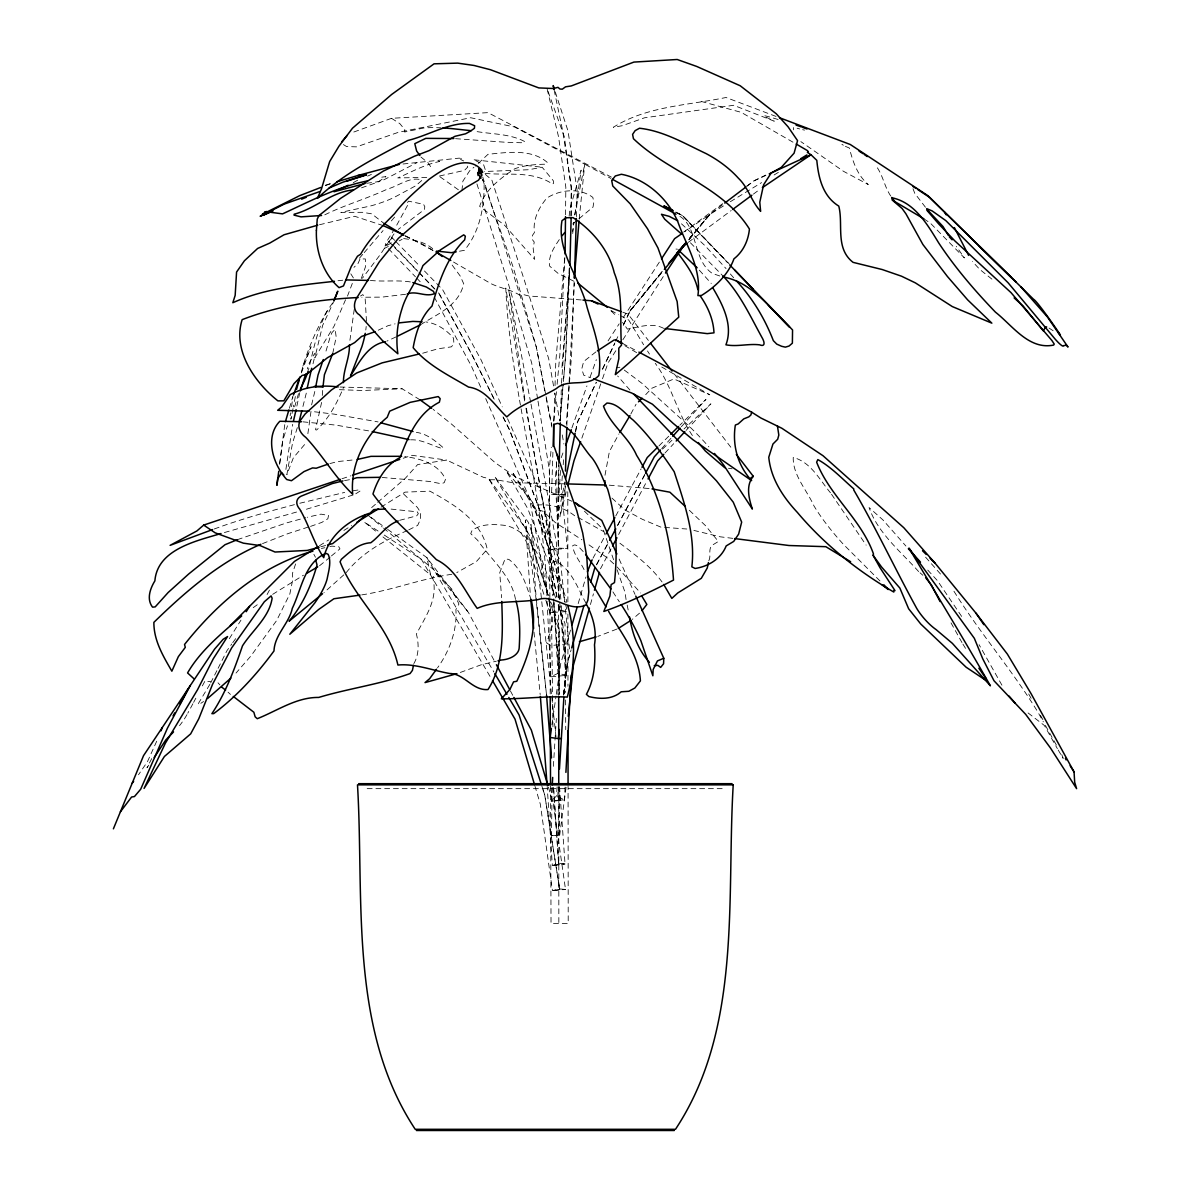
<?xml version="1.0" encoding="UTF-8"?>
<svg xmlns="http://www.w3.org/2000/svg" width="1190" height="1190" viewBox="0 0 1190 1190"><rect width="100%" height="100%" fill="white"/><g stroke="black" fill="none" stroke-linecap="round" stroke-linejoin="round"><path stroke-width="0.75" stroke-dasharray="5 3.75" d="M359.99 259.018L358.041 263.466L353.951 267.363M570.932 216.119L571.215 186.562L562.706 131.019L553.96 89.22M552.115 787.661L551.476 835.603L558.467 835.335L559.003 787.616M565.533 214.81L565.83 187.291L558.527 136.701L547.028 88.521L564.372 136.82L571.572 190.058L571.17 215.762M552.934 726.822L551.52 617.446L545.139 598.168M565.161 482.01L564.789 494.757L558.244 494.817L559.092 465.29M560.386 421.007L561.457 384.102M561.516 383.195L569.698 267.735M566.842 425.514L574.294 283.161M558.244 494.817L551.58 494.281L552.978 450.103M553.915 420.65L554.808 393.042M555.031 385.679L555.789 361.745L565.101 253.351M576.391 216.61L577.21 190.742L567.972 130.84L554.332 89.072M574.16 281.881L571.542 355.602L566.291 424.042M569.177 268.538L565.86 352.567L563.405 381.99M366.49 321.419L365.151 298.541L362.816 294.599L360.496 296.012M569.712 271.722L565.696 354.813L559.88 421.111M565.101 787.096L564.387 799.963L551.193 801.376L552.115 786.62M560.475 470.511L557.723 516.415L564.923 482.01M553.38 766.345L556.355 718.418M557.857 694.454L559.345 670.491L553.424 603.047M557.128 786.769L556.474 795.932L551.193 801.376L557.515 800.23L558.303 787.393M564.105 693.83L565.473 671.814L559.969 605.948M563.703 695.034L566.068 662.012L559.583 601.53M562.335 475.822L561.338 488.778L567.377 548.486L550.152 549.765L549.289 469.381L551.327 447.202M563.182 464.725L563.748 457.332M561.933 367.487L569.653 268.94M322.282 395.437L322.713 390.141M556.652 462.94L555.269 479.496L558.794 548.114L550.152 549.765M560.178 420.635L563.242 383.835M403.008 163.997L459.043 158.151L461.259 158.389L461.928 160.962M556.34 461.616L558.303 549.75M553.722 421.334L556.444 391.748M557.128 384.355L559.85 354.784L564.834 257.442M579.203 219.168L584.721 164.19L514.541 126.988L470.66 117.736L398.293 132.343L356.509 146.861L346.558 146.548L343.315 144.525M311.007 411.413L307.689 435.005M569.147 216.134L569.891 208.949L581.122 170.17L574.874 215.182M572.717 233.508L573.863 222.441L572.628 231.381M574.636 215.063L584.721 164.19L610.916 178.455M563.748 694.023L567.362 663.232L569.936 654.366M563.584 694.915L567.571 662.146L571.155 649.74M279.561 464.323L284.931 423.357M279.769 463.401L282.818 440.107L287.474 425.797M566.098 787.319L559.657 835.276L558.467 835.335M354.248 309.341L349.711 341.783M332.59 302.989C318.34 322.401 314.249 346.766 308.522 369.703M291.595 406.742L292.859 396.553L289.393 408.274M551.892 724.844L556.042 696.061M556.31 694.261L560.713 663.678L570.486 630.09M290.152 415.756L290.583 412.826M321.597 402.428L315.543 429.739L316.6 430.036C328.901 418.464 337.127 402.964 343.479 387.509M461.943 190.638L462.865 181.178L469.753 170.646L473.947 167.269M285.897 469.44L292.71 424.295M295.343 396.568L293.38 406.891M565.548 486.16L559.836 517.085L566.886 488.986M575.633 431.568L577.329 422.465L596.116 382.674M604.996 475.256L609.399 451.56L618.889 433.993M394.693 240.365L392.105 237.703L391.064 243.147L385.887 246.018L384.34 248.442L389.755 245.735M293.038 408.616L290.851 419.178L292.428 414.105M575.514 431.315L577.403 422.257L596.383 382.213M299.776 392.655L296.429 408.111M708.809 560.773C711.427 555.804 707.871 549.646 712.007 545.362L718.373 541.465L705.655 525.802L686.66 507.743M326.997 311.007C315.499 331.073 306.142 352.523 300.624 375.014M311.616 404.868L314.993 390.647M306.291 393.146L302.32 408.914M485.208 169.471L483.676 164.904L474.17 159.802L472.519 160.59M332.709 353.564L336.175 337.038L335.163 329.273L332.04 332.516L330.195 336.815L325.361 353.281M590.433 604.535L593.438 593.825M298.512 393.652L294.049 408.854M578.191 603.583L585.911 577.061M297.336 427.612L292.517 443.111L286.85 474.691L293.424 457.674L305.8 443.141M352.314 283.428L347.48 296.117M313 363.813L315.291 354.501L314.606 353.445L309.415 362.727L307.317 368.989M581.851 438.173L601.902 380.517M602.512 378.762L607.986 363.039L615.914 350.634M302.959 365.895L311.051 346.707L300.966 374.032M561.249 457.674L563.748 450.668M571.899 427.924L586.938 385.932M590.076 377.185L596.339 359.678M345.561 299.731L334.107 326.09L314.844 357.714L322.654 325.406L333.483 302.141M793.596 129.829L793.611 127.538M407.471 202.493L408.557 201.184L423.551 204.293L424.83 206.807L424.309 209.574L398.234 229.417M156.708 741.221L147.456 761.674L138.501 774.764M295.596 563.941L292.398 573.595L292.814 579.322L289.854 593.914L276.72 620.421L250.763 656.151L236.022 673.049M407.53 205.409L395.779 226.888M361.299 278.519L365.375 267.081L365.419 259.881L365.3 258.944L359.737 258.959M413.852 663.618C419.088 654.649 418.94 643.835 416.396 634.047C425.544 616.628 438.738 598.362 432.61 577.596L434.781 574.636L437.667 573.863L452.022 589.347L458.938 604.029L455.889 609.592C457.332 630.135 449.418 651.287 437.533 667.843M602.378 369.406L614.903 342.884M615.676 341.218L618.815 334.583M623.515 324.647L629.778 311.378L662.488 271.142M602.705 368.855L614.561 343.821M623.263 325.465L630.373 310.441L662.726 270.784M151.725 758.595L146.995 767.758L148.765 765.23M218.082 668.319L226.948 650.692L231.782 643.983M192.884 703.766L187.767 713.241M461.259 158.389L460.664 159.519L463.684 160.962M600.459 568.82L611.72 547.579M618.636 534.503L647.196 480.582M193.628 702.368L195.844 698.203M630.849 413.971L636.07 404.198M596.488 564.908L608.759 541.971M617.521 525.593L644.683 474.825M596.755 564.239L608.135 543.042M617.744 525.102L644.861 474.572M267.081 594.539L270.294 588.574M593.007 558.199L605.249 535.47M615.751 515.984L641.113 468.905M202.359 685.886L205.825 679.505M210.645 682.926L217.324 669.791M392.105 237.703L385.084 246.137L385.962 242.79L393.845 230.027M209.871 684.354L198.641 703.097L198.611 704.822L203.535 701.505M229.313 638.703L240.975 620.109M622.861 339.775L664.511 274.622M394.024 233.88L380.398 254.407L362.444 278.192M608.06 340.89L619.157 323.858M623.188 317.656L660.51 260.342M232.749 642.66L236.617 637.364M559.3 239.607C554.109 247.267 547.95 256.534 549.661 266.129L558.125 273.432L574.859 281.718M629.778 311.378L662.83 271.335M688.787 239.859L710.043 214.126L723.282 204.189M630.373 310.441L663.172 270.829M688.951 239.711L710.043 214.245L724.1 205.528M710.043 214.126L688.37 239.621L710.043 214.245L684.949 231.529M359.469 258.171L363.01 254.035M364.185 252.652L383.061 230.577M391.317 220.924L394.857 216.788M661.714 448.6L671.547 437.652M681.379 426.704L705.968 399.349L679.862 425.202M665.017 453.003L673.704 443.691M686.095 430.408L710.891 403.841L684.027 428.98M645.709 394.663L651.644 388.312L673.927 378.955L709.761 394.797L659.245 365.583M346.216 572.613C361.879 552.696 384.355 540.438 407.218 530.621M658.977 445.893L669.42 435.555M343.791 574.874L323.992 592.605M662.533 449.091L671.948 440.285M330.166 557.084L319.337 565.934M377.691 502.329L405.344 478.261L417.645 464.561L446.637 460.069L483.348 477.294L488.555 478.469L526.069 528.895L548.902 595.714M639.506 613.177L632.217 619.41M371.637 507.595L376.397 503.489M572.732 224.003L576.6 220.73M331.445 555.923L339.983 548.813L338.689 546.627L331.787 546.151L326.581 547.326M579.039 218.722L593.022 207.06L593.84 201.988L592.813 197.362C579.723 187.574 560.044 189.433 546.76 198.135C538.654 207.967 532.718 219.57 534.399 232.571L532.495 235.322L532.079 239.19L534.221 242.046L533.165 248.308L534.652 259.39L504.53 225.178L479.644 206.376C485.014 189.76 500.812 177.935 514.854 168.712C525.028 165.083 535.693 164.384 546.314 164.175L547.236 162.346C531.469 148.69 507.312 152.35 488.019 154.298L475.346 166.139M746.829 186.324L754.192 180.731L765.72 175.094M688.281 242.329L731.196 210.541M753.404 194.104L759.324 189.731M683.64 232.095L722.657 203.683M746.68 186.205L754.192 180.731L765.884 175.391M253.202 607.673L258.87 603.598M272.659 594.346L303.495 575.201M420.382 324.825C437.34 313.937 458.819 305.949 463.713 283.726L460.128 275.901L450.713 263.109M595.922 351.883L583.65 361.552L581.776 368.9L583.71 375.177L590.329 377.647M319.455 545.749L328.782 539.903M343.865 530.457L351.645 525.578M381.023 507.178L405.016 492.139L429.917 491.158C453.806 504.233 481.117 520.313 487.231 549.245L476.416 561.546L456.781 572.583M730.348 201.705L761.585 182.606M774.095 174.975L778.781 172.104M357.625 180.211L353.088 182.784M399.096 240.901L402.131 239.354M396.002 336.934L386.839 341.143M408.705 529.877L417.66 525.415L420.412 519.45L420.695 512.637L417.467 507.505L403.008 493.389M547.073 601.262L550.851 676.827L557.976 673.347L566.871 675.31L561.159 603.285M378.256 330.195L388.029 325.703L395.095 323.858M367.621 176.12L371.399 174.409M355.765 493.805L360.555 490.726L359.678 489.745L352.448 490.86M616.851 629.094L597.767 636.412M262.499 543.622L287.921 533.641L308.924 526.843M559.553 786.783L565.027 863.94L558.586 863.137L552.353 865.621L547.192 786.501M325.524 185.581L331.921 183.215M353.832 132.016L391.54 118.316L487.974 112.633L611.407 177.146M237.36 539.665L286.388 522.96L305.637 517.68M460.307 672.454L481.325 664.734L496.334 661.194M214.304 528.955L224.553 525.296A139.275 23.012 -16.9 0 1 277.761 509.112L294.644 504.59M310.531 526.397L321.806 522.41L327.845 518.78L328.544 515.448L321.003 514.139L307.243 517.278M341.961 478.767L350.708 475.836M403.217 458.254L411.963 455.309L446.637 460.069M353.043 495.025L304.625 509.781M325.376 185.209L330.314 183.677M361.522 187.827L378.108 181.996L385.917 176.626L379.238 177.503M551.134 612.493L559.464 610.009L567.213 611.556L551.134 612.493L548.397 598.079M224.389 532.54L301.115 510.748M324.781 214.825C344.847 204.903 366.892 198.745 387.434 189.061C398.561 186.101 410.461 175.837 422.153 180.166L415.637 185.833L394.381 197.287A69.645 25.942 -9.4 0 1 370.67 205.944L340.846 212.385L362.667 212.326L371.711 213.828L384.087 223.467M399.676 520.313L416.753 515.82L418.33 513.678L417.274 511.834L389.115 508.889M320.794 546.79L325.882 545.422M329.883 463.579L337.514 461.586L353.861 459.861M319.485 224.746L354.724 216.283L383.284 225.654M299.806 503.251L344.683 492.407M548.382 787.111L553.172 803.146L565.518 889.466L559.627 888.93L552.443 890.641L540.305 804.098L535.039 786.397M321.389 548.486L324.855 547.712M361.73 594.881C393.012 590.121 422.599 578.087 453.851 574.011M422.658 353.237L437.727 348.849L451.412 346.84L453.896 343.821L453.554 338.168C446.473 329.913 436.775 323.278 425.782 321.925M776.044 116.427L726.004 97.491C688.058 105.434 646.929 105.999 613.326 127.3L622.251 125.709L644.593 117.78L733.635 105.285L774.259 121.187L764.159 116.204A113.229 2.916 20.2 0 1 769.394 116.903L780.566 120.22M439.512 176.001L464.472 170.378L467.744 167.031L466.763 164.86M344.55 480.626L351.139 479.391M459.489 251.209L464.383 250.331C480.046 231.485 484.657 205.929 484.077 182.085L482.59 179.928M405.567 294.287L381.93 297.128L361.82 297.247M558.69 864.58L552.353 865.621L565.027 863.94L558.69 864.58L553.543 787.17M559.702 889.54L552.443 890.641L565.518 889.466L559.702 889.54L544.782 795.113L542 786.426M366.624 183.305L371.786 182.576A10.115 1.978 -10.8 0 0 384.087 179.69L417.274 162.509M567.571 643.864L550.955 645.545L546.567 642.927L552.383 625.94L552.74 616.346L550.211 613.861L549.274 601.292M485.089 173.368C508.115 175.629 532.242 170.408 552.71 184.153L553.677 183.052L553.305 180.716L542.134 167.225L528.747 169.724L484.375 171.524M338.005 280.736L342.735 280.23M550.851 676.827L566.871 675.31M426.749 177.399L397.757 177.92C411.666 171.97 424.369 164.592 439.601 161.483L437.623 160.382M616.331 367.517L619.841 367.264M551.58 494.281L564.789 494.757M419.966 399.795L402.116 388.773L363.233 390.498L338.362 389.651M551.476 835.603L559.657 835.276L559.568 787.14M557.515 800.23L564.387 799.963L556.474 795.932M370.373 280.424C383.924 281.941 397.981 279.769 411.19 282.075M367.16 788.658L723.535 788.658M564.462 483.854L512.667 482.694L496.26 479.793L488.897 479.719L488.555 478.469L526.56 542.09L544.559 596.413M207.804 681.454L210.66 681.528M339.998 387.018L402.116 388.773M558.794 548.114L567.377 548.486M609.25 485.178L650.246 488.629M675.98 249.067L677.437 249.171M664.615 527.408L686.779 529.014M581.255 299.954L528.821 295.983L522.44 294.332L519.703 295.12C510.986 289.646 500.648 288.292 491.277 283.8L452.289 261.324M302.989 421.84L336.19 425.142L370.521 431.211M455.562 138.68L505.735 142.264L520.967 142.726L524.15 142.592L524.686 141.55C509.469 133.444 491.232 134.336 474.587 131.183M382.183 477.473L429.441 481.444L441.297 483.765L444.227 482.634L445.536 479.183C438.188 463.713 420.412 458.492 404.749 456.558M474.17 159.802L542.134 167.225M314.487 411.785L334.405 414.165L378.063 421.929M732.817 538.356L720.233 536.809L693.889 530.428M410.58 439.824C422.405 439.303 431.866 445.848 442.784 448.645L442.74 447.276C435.183 440.687 426.585 433.651 416.351 432.372M728.473 468.265L732.103 468.771M802.595 129.695L804.559 130.112M403.663 238.58C414.774 239.993 426.332 242.076 434.588 250.48M797.121 128.237L799.665 128.951M701.178 101.418L741.177 112.336L794.697 143.172M719.772 275.976L712.319 273.432C691.866 259.539 698.902 225.297 677.586 215.048M622.831 312.197L628.037 314.101L648.357 340.399M350.812 273.849L353.385 277.939M663.663 328.336C652.135 322.267 639.268 327.042 627.368 329.08L622.563 322.386M1053.15 330.746L1049.03 328.053M660.926 527.14L642.422 519.331L624.81 509.87L611.496 497.673M845.421 146.355L849.318 148.021C852.888 161.453 857.127 175.034 868.269 184.554L843.457 171.286L800.855 141.625M571.944 501.258L515.463 476.878L495.085 462.627L451.932 424.443L433.115 409.33M577.923 517.367L603.36 531.394M405.344 235.709L434.38 251.105M678.003 213.233L682.777 215.777L729.173 263.853M622.593 343.434L637.29 351.258M675.355 212.118L683.105 216.283L727.209 262.291M676.247 212.177L682.733 215.688L727.953 262.826M611.035 310.531L618.77 314.725M620.317 315.573L628.751 320.065L643.611 344.773M636.635 352.642L623.292 344.773M574.681 515.776C562.9 506.464 547.192 503.058 532.421 505.69L534.637 508.814L542.967 511.239L555.269 522.484L581.91 539.784M391.54 118.316L399.795 123.596L404.793 129.591L404.6 132.016L424.042 127.955A113.229 21.063 14.1 0 1 441.059 127.851M432.892 250.45L422.39 244.129L405.24 236.126M458.373 189.775L438.857 176.001M624.289 370.06L642.02 383.373L688.013 425.113A139.275 52.211 42.4 0 1 708.868 446.89M923.857 218.811L930.461 223.229L964.406 257.918L956.284 246.36M841.925 144.332L843.323 145.225M378.078 531.038L364.155 521.949L377.171 532.317M384.266 535.069L421.379 559.3L491.589 679.073M991.939 279.159L979.757 269.416L972.394 261.473M1028.071 712.944L1044.374 725.484L1057.36 748.629M371.087 517.442L386.155 528.286M387.657 529.371L426.808 557.56L468.458 612.463L495.546 663.113M589.005 544.871L606.9 557.619L615.989 565.8M619.901 543.22C635.415 554.927 651.451 566.931 662.741 582.936M382.957 536.928L430.676 574.934L426.808 557.56L493.895 672.023M420.977 157.05L428.355 163.06L432.446 169.694M368.082 515.285L382.183 526.977M383.596 528.137L434.365 570.233L468.458 612.463M681.483 223.809L705.298 245.958L726.049 268.598M485.356 174.394L491.797 179.913L524.507 280.721L548.694 358.755L553.543 385.962M920.034 572.792L922.83 575.246M584.409 511.15L601.426 527.646M228.034 692.163L230.458 694.41M611.065 310.932L617.268 316.912M690.423 242.805L723.014 276.035M395.987 241.704L419.296 265.668M424.473 270.993L442.606 289.631L480.849 359.425L502.21 406.831M388.609 241.347L418.047 271.722M419.326 273.046L435.957 290.211M918.635 571.572C900.83 551.58 878.056 533.418 869.072 507.55L882.935 519.941L905.902 546.017M617.104 566.961L640.547 592.962M388.461 248.695L415.429 276.794M416.723 278.133L420.576 282.149M392.343 244.486L417.779 271.186M419.044 272.525L435.585 289.869M879.96 580.943L843.056 543.964A156.262 43.42 38.7 0 1 813.915 505.81C807.013 490.354 792.6 474.929 793.239 457.406C810.97 462.211 819.583 479.748 830.471 492.809M629.912 390.067L617.655 375.981M583.219 551.58L578.028 546.106L574.815 544.856L572.702 545.6C573.58 555.313 581.449 562.811 584.974 571.691M218.008 682.807L219.912 684.89M927.754 570.084L937.437 580.661L963.424 619.038M699.333 270.175L711.278 283.473M925.597 557.188L941.781 575.484M730.392 273.998L733.947 278.118M692.402 435.525C677.11 413.049 671.681 385.233 655.259 363.322M925.448 207.238L914.798 193.405L912.834 188.288M674.299 374.002L732.966 449.984M890.715 195.993C884.185 186.384 882.92 174.543 875.602 165.365M831.527 494.266L866.127 545.124M953.949 591.237C979.801 633.02 1012.452 670.372 1037.963 712.23M1001.935 685.187L979.087 644.683M612.91 591.876L619.336 601.768M647.509 350.976L649.472 354.07M962.903 644.102L965.759 648.743M1058.193 750.012L1063.176 758.372L1061.733 754.564M961.966 642.555L949.858 620.778M1056.363 745.029L1045.222 725.112M1038.781 713.717L1043.318 721.839M1040.462 715.279L1042.916 719.727M1028.71 693.978L1032.072 700.092M438.515 292.844L471.716 354.248L494.802 400.435M434.291 297.143L471.493 366.312L481.236 388.416M313.877 554.332L315.439 557.232M439.393 293.87L472.266 355.364L494.281 399.334M510.391 690.884L513.009 695.793M503.236 417.244L509.751 430.259L542 516.177L557.113 597.38M503.043 416.931L509.632 430.126L541.926 516.014L556.935 597.901M585.986 603.166C577.879 588.574 571.527 569.311 555.834 561.219L552.101 562.126C552.934 576.377 564.774 588.038 566.812 602.512M619.127 559.062L635.014 594.375M507.55 418.687L541.123 493.166L565.235 602.586M485.728 398.605L529.178 497.212L548.054 596.279M555.685 597.93L528.256 522.187L494.579 476.387L529 534.399L548.278 596.264M558.184 604.817L565.027 623.768L565.488 692.535M613.579 559.761L603.122 529.208M482.53 179.244L513.277 267.497L536.184 346.335L545.764 394.842M617.104 569.742L625.033 592.322L626.119 599.938M551.312 602.75L559.121 625.613L559.255 693.785M515.508 599.448C511.313 575.41 490.845 559.493 477.621 540.245L470.719 533.641L471.954 530.695C481.355 523.169 495.204 524.18 506.479 525.593C525.162 530.606 534.667 547.236 542.119 563.42L541.614 570.546L549.036 599.611M541.926 786.263L544.708 794.95L559.627 888.93M482.724 176.953L536.333 347.272L544.797 390.811M476.937 183.915L508.695 284.916L531.692 363.039L537.702 399.334M548.828 598.035L559.3 631.622L559.404 694.573M531.201 599.924C526.367 585.45 521.622 568.671 508.814 559.389L505.081 558.913L499.74 572.702L501.6 597.722M565.637 604.386L566.827 609.771M627.175 605.07L628.216 610.217M546.121 396.642L551.803 425.38M546.195 398.07L551.833 427.091M558.452 604.609L559.464 610.009M530.666 402.324L508.859 290.672L524.835 399.29M531.008 404.139L556.31 542.357L561.011 601.441M558.259 605.189L559.597 612.463M524.641 400.941L505.78 288.069C510.436 393.012 545.288 494.326 546.984 599.418M525.95 408.17L550.286 542.164L553.529 597.588M554.837 393.221L559.672 420.427M562.26 434.93L563.881 444.004M526.426 408.438L550.256 545.6L553.945 600.742M537.999 401.149L549.408 470.08L550.211 694.96M559.389 599.701L555.849 566.693L532.421 502.031L512.206 471.939L533.834 507.476L557.069 571.185L559.36 598.63M564.655 601.902L560.549 561.754L532.421 502.031L506.3 471.076L527.78 508.71L550.211 566.589L552.785 595.759M565.399 609.191L569.698 651.168M533.998 632.143L540.186 694.573M556.028 737.19L540.914 593.646L530.918 524.403L536.05 596.577L546.552 695.228L535.188 591.4L525.355 520L530.368 595.431M554.079 602.586L559.003 676.113M553.499 787.408L558.586 863.137M553.648 599.448L557.976 673.347M565.533 699.973L565.726 729.708M550.539 786.025L551.029 923.559L568.21 923.559L568.076 786.411M567.779 491.723L567.883 602.928M567.898 614.04L567.972 686.332M558.527 461.556L558.616 598.868M558.631 606.29L558.69 695.347M558.75 786.263L558.839 923.559M366.193 326.432A75.862 30.821 -59.3 0 1 365.776 330.032M186.949 714.654A16.437 3.228 -56.3 0 1 183.171 720.738M182.278 722.018A16.437 3.228 -56.3 0 1 179.526 725.647"/><path stroke-width="1.5" d="M604.892 486.13L604.937 480.686M565.101 253.351L565.503 216.654M571.14 217.591L569.936 265.281M559.211 461.601L560.326 422.852M565.488 471.062L566.797 427.329M553.097 446.414L553.811 424.324M574.472 277.612L576.332 218.454M574.294 278.192L579.039 221.013M635.772 596.056L663.782 658.278L663.574 663.767L660.673 667.397L657.906 665.374L654.277 665.612M565.904 772.384L571.26 674.923M552.234 784.775L552.696 777.412M559.449 769.052L563.881 697.504M323.011 386.616L324.409 374.731L332.709 353.564M568.27 716.335L573.372 665.225L589.422 608.105M349.399 344.832C349.89 357.848 343.166 369.807 343.449 382.615M551.387 728.444L550.077 737.443L558.274 738.618L559.389 729.515M278.757 471.255L276.928 485.327L277.701 478.767L281.613 472.609L283.8 475.033M478.038 175.555L478.916 168.876L482.783 172.178M296.533 389.428L297.946 384.296M307.288 387.702L311.661 368.275M315.662 387.181L318.013 375.058L323.278 359.544M565.681 478.395L575.142 433.13M413.495 665.314L412.409 670.401L410.059 673.555C380.503 684.28 348.893 688.37 318.727 697.429C296.444 697.162 277.315 710.757 257.278 718.701L255.151 716.826L253.857 712.245L233.3 696.433M296.087 409.657L293.439 421.171M708.422 562.587L707.247 568.017L701.327 578.295L677.824 592.918L671.829 598.391L663.708 584.454M567.764 485.475L573.952 460.887L580.631 441.669M299.211 421.156L301.873 410.669M638.926 352.136L751.663 412.186L750.905 414.953L748.837 416.842L743.795 418.865L738.112 423.982L735.346 425.038C732.207 444.867 737.458 465.245 751.619 480.626L693.026 439.779L673.034 423.253L652.447 404.213L631.697 393.012L593.646 378.866M594.45 590.255L599.462 572.39M298.378 382.897L299.27 379.744M572.033 624.795L577.165 607.108M587.458 571.75L592.129 559.821M571.676 647.97L583.978 605.413M590.627 582.371L594.732 568.18M285.421 421.677L288.887 409.955M300.311 390.96L305.741 373.839M299.91 377.037L293.454 395.021M565.637 445.417L571.274 429.679M161.037 730.794L162.227 727.626M113.392 828.835L143.529 755.665L214.587 649.115L223.14 639.298L227.543 636.561L213.308 658.739L197.481 689.828L165.365 743.2L144.079 788.434L164.413 756.483L190.668 733.873L198.775 718.79L212.549 684.324L231.633 647.925L264.314 601.768L271.112 595.893L272.123 598.228C269.327 617.342 252.31 630.417 242.492 645.828C234.43 669.36 225.743 692.818 211.909 713.658L213.679 713.628C236.988 696.239 256.832 674.269 273.983 650.96C274.667 634.493 288.932 623.917 292.309 608.313C301.516 589.273 304.402 562.885 325.882 553.305L328.157 554.332C331.594 561.769 328.618 571.111 327.161 578.816A113.229 32.859 -38.6 0 1 314.978 602.69L289.81 634.255L318.578 609.533L333.914 598.749L360.02 595.104M249.498 606.394L246.211 611.705M334.107 300.758L337.782 291.178L333.795 300.862M300.416 389.071L303.376 382.793A11.022 1.502 -68.7 0 0 308.151 370.997M188.109 688.817L180.077 703.707M190.296 685.544L167.478 728.072L140.703 789.193L134.47 796.541L131.584 797.017L120.398 811.818M612.582 545.942L616.911 537.776M648.059 478.945L657.579 460.976L663.782 454.327M629.971 415.607L619.841 432.52M609.637 540.334L615.765 528.881M645.56 473.189L654.336 456.796L660.48 449.969M606.127 533.834L614.873 517.605M641.99 467.283L647.241 457.54L657.683 447.187M173.056 715.874L174.811 712.84M665.493 273.075L684.771 243.876M661.521 258.795L674.626 238.655L682.004 233.567M154.209 757.495L165.827 739.897L173.532 731.954M436.537 669.211L429.62 678.731L425.023 682.599L456.915 673.674M132.179 783.228L133.622 781.295M736.342 454.372L753.27 476.283C745.55 485.579 748.912 498.655 752.363 509.067L723.877 465.335A139.275 52.211 42.4 0 0 714.476 453.45M676.515 253.887L685.961 242.477M562.201 235.65L564.774 232.511M668.497 263.704L682.361 246.702L686.794 243.414M676.991 254.169L686.437 242.73M664.347 269.416L686.615 242.537M341.679 141.863L347.227 135.363M672.766 436.284L680.144 428.073M641.99 610.708L646.854 604.431L641.856 596.16M676.188 441.044L684.86 431.732M340.206 479.347L203.698 525.087L196.9 530.948L170.111 545.347L212.593 529.565M230.25 625.628L294.555 561.353L317.894 546.731M638.48 401.818L642.094 398.234M670.729 434.261L678.553 426.496M230.89 678.107L207.581 698.53M365.375 515.077L346.811 532.451L332.664 543.592L327.577 544.961M322.594 593.721L289.096 621.18C302.855 604.862 311.304 585.272 317.031 565.027L315.767 560.312M750.667 478.142L753.27 476.283M724.755 203.074L745.356 187.44M732.683 209.455L751.916 195.205M630.923 620.362L618.279 628.469M241.704 615.974C222.128 633.08 200.679 650.201 187.574 672.93L193.896 678.702M762.359 187.663L810.985 154.745L816.801 160.338C818.467 177.593 822.632 196.142 838.772 206.093C843.517 224.36 834.904 248.308 853.066 262.35L882.251 269.55L901.499 276.199L915.393 282.893L952.312 306.574L991.85 323.159L967.619 299.835L947.404 276.467L922.875 244.471L905.932 213.813L902.124 208.518L892.113 199.965L892.247 197.823C914.932 202.687 927.456 224.642 938.761 243.013C955.273 267.958 974.759 290.628 995.465 312.167C1012.616 325.644 1028.919 350.128 1053.656 345.07L1054.221 344.059L1051.9 340.504L1010.994 292.606L954.975 241.02L938.895 224.151L926.891 210.303L926.698 208.622L932.157 210.928L945.812 220.611L1008.153 282.833L1054.95 338.882A16.437 2.395 52 0 0 1063.577 345.636L1066.463 345.219L1068.01 347.034L1047.423 316.986L1020.797 286.731M597.41 350.901L614.025 340.043L616.048 339.953L622.593 343.434M356.792 522.351L378.569 508.71M800.647 158.746L806.894 154.923M306.603 573.387L317.745 566.871M397.549 336.16L420.382 324.825M348.209 185.253L333.974 191.754L364.913 183.558M769.216 173.859L810.985 154.745L807.37 152.365L808.352 151.695L807.356 150.565L796.199 144.035M273.046 210.898L264.076 214.914L265.296 213.635L264.626 211.939L266.709 211.522L262.321 214.304L299.761 195.636L320.735 187.485M398.174 520.997C386.482 524.983 380.294 535.693 370.789 542.759C358.755 543.413 349.875 551.863 341.381 559.255L340.072 561.784C354.59 599.12 388.952 625.211 397.906 665.032C415.295 663.425 432.491 670.476 449.671 673.51C464.383 673.54 472.49 690.855 488.004 689.546C504.382 664.08 502.701 630.73 501.764 601.441M329.184 187.96L342.884 182.189L366.386 174.603L357.922 175.495L336.919 181.743M260.848 544.291C219.957 561.65 185.432 591.623 153.867 622.355C153.778 640.547 163.015 655.883 171.851 671.175L178.351 656.642L185.298 647.345L184.539 644.489C217.487 602.973 260.774 565.503 312.925 551.163M301.62 199.161L306.276 197.287M385.337 341.709C367.71 344.877 359.38 362.206 350.514 375.936L361.894 346.662A75.862 30.821 -59.3 0 0 365.241 333.319M319.842 191.545L284.187 204.115L260.164 216.268L269.803 212.192L282.551 213.873C310.174 201.155 337.305 186.815 367.487 180.925M237.36 539.665L225.044 544.693L188.675 574.011L168.147 592.516L155.206 606.885L152.558 607.168C146.34 599.21 150.148 588.574 154.879 580.884C157.422 549.364 196.053 541.034 221.013 533.537M374.999 331.698L361.567 336.443L354.635 342.601L327.548 357.654L306.321 374.582L302.082 375.445L293.945 383.686L283.815 400.837L277.925 400.881C254.705 382.481 232.377 350.336 242.15 319.649C279.07 305.354 318.756 299.478 358.175 297.53M346.245 181.341L366.461 174.93M352.463 475.256L399.721 459.414M596.101 636.933L579.396 641.722M328.217 464.085L316.183 468.235L312.568 467.908L303.956 471.612L291.476 480.715L286.731 479.525C273.254 464.814 264.254 437.206 279.829 421.26L301.487 421.721M352.597 478.96L356.955 477.681L380.428 477.309M357.922 175.495L399.438 164.369M338.168 386.958C321.627 384.816 304.952 386.631 290.226 394.634L281.837 406.831L277.672 410.297L309.013 411.175M319.099 547.251L307.228 550.435L275.024 552.026L260.134 545.585L243.355 543.161L215.182 532.837L203.698 525.087M317.76 225.178L284.038 234.772L269.758 243.087L257.62 248.457L244.426 260.759L236.572 272.049L235.174 295.343L232.838 302.721C264.834 288.337 300.044 285.124 334.464 281.316M342.899 480.924L332.367 483.556L301.115 496.171A16.437 10.1 19.3 0 0 299.821 509.246C308.924 524.85 313.639 542.551 323.725 557.679C328.946 535.426 349.012 519.554 370.194 513.054L373.794 509.588L385.441 509.008M498 660.807L501.347 660.019A20.215 12.703 0.2 0 0 519.152 648.282C520.119 632.738 520.298 616.137 515.999 600.95M353.504 189.894C331.579 191.813 315.216 208.786 294.198 214.2L294.034 215.122L301.025 216.863L321.553 215.494M663.782 658.278L657.46 660.896L653.161 669.494L652.864 675.786L640.86 640.681A113.229 39.092 51.7 0 0 621.18 604.594M419.311 353.966L382.124 362.876L356.658 372.991L331.385 390.008L305.205 413.882L301.546 418.821A20.215 14.221 12.9 0 0 305.815 437.429C322.683 455.368 334.807 477.116 352.686 494.237C350.068 465.037 364.809 435.719 387.196 417.333L389.71 411.16L410.178 402.354L438.262 396.568L440.181 398.665L439.363 402.205C417.541 413.346 408.334 436.016 400.167 457.466C385.977 464.755 377.498 479.585 372.961 493.984C390.618 518.736 415.31 537.776 436.358 559.627C456.261 569.326 464.799 591.356 477.19 608.373C495.828 600.028 517.799 602.899 538.014 599.626C554.391 593.736 568.969 612.85 585.911 604.937L587.875 600.206L588.767 592.025L586.834 557.47L582.713 533.061L576.793 510.748L553.886 445.819L553.633 424.458L557.694 423.328C574.279 428.489 581.345 446.324 592.322 458.299C599.225 467.596 602.601 478.901 607.644 489.209C616.762 519.777 617.64 551.505 614.486 582.579L611.154 584.602L609.92 595.937L603.851 611.452C628.052 602.973 650.692 591.668 673.51 580.08C670.476 536.883 659.677 492.348 636.605 455.294C628.588 436.879 610.113 424.756 603.494 406.117L606.945 403.053C618.131 403.291 624.973 413.837 633.08 420.025C649.026 435.302 661.819 453.464 674.18 471.686C684.042 502.106 695.6 534.176 691.851 566.827L695.094 568.463C708.377 566.514 721.066 558.75 726.183 545.927L733.709 541.42L738.633 534.131L741.668 522.113L733.263 502.195L716.514 480.879L633.482 393.845M456.216 251.804L451.322 252.682L436.537 251.075M407.188 294.019C416.292 290.315 425.47 297.47 434.469 293.662L433.443 291.357L426.273 286.983L412.856 282.551M357.268 459.474L370.953 456.35L401.625 456.305M398.62 322.936L412.87 321.404L422.093 321.776M558.274 738.618L561.397 738.469M368.528 280.424L345.903 279.903M358.636 783.689L732.073 783.689M416.381 1130.5L674.343 1130.5M566.262 483.884L605.755 485.014M453.806 138.516L425.782 138.367L414.789 143.678L416.634 151.026L419.891 155.533M1058.431 332.709C1068.263 345.933 1037.873 301.263 1033.53 299.27L979.43 246.166M1046.694 326.923L1045.668 326.848L1043.318 330.865L1023.028 305.919L1014.118 297.916M582.966 300.088L591.504 300.787L621.091 311.572M314.428 386.289L323.07 387.107M734.617 538.564L788.97 545.511L825.83 546.686L850.627 561.725M665.106 328.529L707.277 333.631L713.985 332.843C713.405 319.56 707.931 306.871 700.345 296.117M471.091 130.692L453.911 128.832A113.229 21.063 14.1 0 0 442.948 127.955M652.016 488.912L669.881 492.199L685.366 506.538M409.018 439.616L372.232 431.554M413.019 431.524L380.934 422.822M722.999 276.898C752.273 282.283 769.528 307.808 789.654 327.191L768.249 304.982M777.427 425.916L778.825 435.049L777.695 439.259L772.95 444.019L768.77 457.257C770.882 478.826 783.094 497.108 797.374 512.429C824.373 544.485 857.707 571.022 893.809 592.055L893.854 590.582L894.984 590.627L879.945 567.6L873.386 555.775L873.415 553.766C861.158 519.197 829.713 495.903 816.638 462.181L817.842 459.593C830.903 466.763 842.356 478.871 853.81 488.956L853.706 489.923C876.242 528.524 895.073 568.909 916.583 608.149A22.684 6.099 48.5 0 0 936.054 629.57L952.372 643.359L990.392 685.812C964.093 639.327 936.188 593.929 908.952 548.084L974.342 638.316L982.761 658.829L994.007 680.754L1025.72 714.402L1050.458 747.989L1076.608 788.658L1074.674 782.202L1074.064 771.938L1031.046 693.606L1007.365 654.084L976.023 613.222L935.161 563.257L903.79 527.706L823.019 455.725L781.845 428.251L760.901 418.017L751.663 412.186M796.08 125.099L801.525 126.973M802.893 127.479L807.013 128.996M779.495 117.721L850.255 144.481L927.843 195.636L1016.126 282.149M383.284 225.654L402.22 234.207M591.504 300.787L598.005 304.03M673.228 210.675L663.871 205.855L672.35 210.496M676.009 214.2L612.508 179.348M578.028 283.22L607.331 307.377M435.897 251.953L450.802 260.476M923.857 218.811L894.865 201.616L891.756 197.391M677.735 220.76L669.197 216.342L661.462 214.274L664.749 219.228L681.29 233.835M384.087 223.467L403.827 235.278M616.048 339.953L620.466 342.928M913.057 186.533L916.047 188.437M419.966 399.795L431.687 408.259M917.535 189.388L929.524 197.347L1011.277 277.627M859.016 151.056L862.988 153.674M864.327 154.551L867.272 156.574M438.292 253.589L442.264 256.49M480.998 172.401L477.651 172.966L479.094 173.547L478.291 174.097L481.013 178.203M221.905 687.27L225.594 690.096M1014.996 703.007L1009.046 696.076M882.043 584.677L888.246 589.541L883.917 584.826M724.829 467.759L705.358 451.01L698.292 442.561M925.627 577.7L931.413 585.019L940.085 601.59M579.084 506.286L575.097 502.626L601.723 520.387L616.851 554.019M697.147 267.765L678.464 250.138M922.533 550.777L926.311 554.525M930.104 558.274L935.161 563.257M734.557 269.952L753.255 289.393M729.663 264.849L792.555 329.942L792.376 343.181L789.044 346.037L785.37 347.138L781.622 346.29L776.758 344.118L773.336 340.652C764.858 318.682 752.392 297.902 736.194 280.647M949.278 236.825L952.119 239.815M723.014 276.035C740.284 293.885 750.682 317.135 762.626 338.674A16.437 4.968 47.6 0 1 759.755 344.862C748.48 343.434 737.264 346.989 725.93 344.817C733.397 325.138 722.702 304.625 712.78 287.801M908.327 548.709L920.495 562.126M927.694 210.124L943.03 226.546L948.385 235.471M649.398 662.295C638.063 649.799 632.232 633.511 629.614 617.06M585.584 554.421L610.961 589.035M677.363 252.369C685.782 263.749 694.945 275.545 697.861 289.691M650.603 343.33L672.038 371.087M872.969 555.165L881.552 566.99L899.863 588.068L908.639 608.759L920.763 624.021L966.131 667.218L984.71 679.594L986.123 678.776L978.864 668.215M954.395 227.617L968.601 255.359M976.023 613.222L983.847 624.661M1074.064 771.938L1070.167 765.765M608.611 611.377C621.24 633.378 638.911 654.604 640.399 680.888L634.85 688.013L628.826 691.286L621.21 691.792C612.344 699.601 599.656 699.274 588.812 696.537L586.402 694.32C594.598 679.193 595.625 661.714 594.494 644.816C596.859 630.715 593.2 617.402 586.759 604.817M944.577 212.177L946.184 214.84M494.832 673.614L506.955 694.276M508.814 697.459L519.063 714.952L541.361 784.522M492.526 680.68L515.017 719.132L534.518 784.627M606.007 606.885L587.444 575.99M496.423 664.749L509.513 689.248M513.887 697.429L531.35 730.11L547.846 785.341M481.965 175.332L478.916 168.876L480.12 172.327M1065.407 758.342L1066.106 759.934M554.332 89.072L553.201 85.591L553.96 89.22M567.823 605.814C575.96 635.177 574.948 667.724 567.318 697.087C545.198 695.957 523.451 699.051 501.362 698.798L509.93 689.427L513.574 681.84L516.802 681.275C528.509 656.389 538.118 627.963 531.201 599.924M557.128 454.312L558.184 459.742M546.552 695.287L551.52 757.852M530.725 599.106L533.641 628.469M540.364 696.403L547.073 784.671M550.211 696.819L550.524 784.165M568.017 730.809L568.061 784.552M558.69 697.206L558.75 784.403M316.406 230.429C315.603 251.268 323.219 273.864 339.061 287.638L343.479 285.927L351.273 266.486L357.476 256.222L360.659 254.184C369.376 238.729 382.139 226.219 394.545 213.739C404.317 200.56 416.783 190.4 428.921 179.422C442.888 169.307 466.763 153.287 481.801 170.14L481.221 176.016L478.499 180.181L466.242 187.365L420.025 219.689L398.442 238.297L379.283 261.919L356.554 298.199A16.437 12.599 -40.3 0 0 359.544 314.933L382.302 340.429L397.862 353.772C395.735 339.016 397.267 323.308 401.908 309.043C406.4 293.335 417.378 280.572 422.911 265.608L440.092 250.108L463.713 234.846L465.335 236.17L464.665 239.845C446.503 257.858 438.917 282.253 432 306.068C420.71 317.031 415.831 332.784 413.168 347.688C427.731 365.3 449.21 375.609 468.562 387.092C485.758 389.309 495.099 406.043 506.836 416.902C520.58 403.722 540.186 398.427 556.444 388.49C568.389 377.84 587.101 388.104 598.778 375.579C602.75 352.478 593.542 329.258 587.072 307.317C580.229 278.088 556.474 251.923 561.978 220.686L566.009 217.77L573.074 217.666C592.204 230.235 608.923 250.064 614.248 272.763C623.709 296.191 619.544 321.151 621.492 345.174L618.785 348.209L618.83 358.726L615.319 374.597C637.453 356.479 657.356 336.16 678.761 317.15L677.155 301.561L657.966 247.966L647.494 228.733L630.224 203.862L612.761 185.982L611.705 180.568L615.319 175.971L621.359 174.275C646.557 179.065 668.364 199.102 678.003 222.262C686.511 246.107 701.788 269.014 697.89 295.611L701.475 295.462C715.532 286.745 728.235 274.712 733.933 258.855C743.244 251.596 748.302 240.633 749.432 229.03C722.449 185.923 669.018 172.758 633.452 138.709L632.589 134.396L635.133 130.647L639.491 128.237C663.365 130.855 684.786 143.573 706.146 153.614A113.229 79.12 8.7 0 1 738.41 178.217C748.421 187.737 751.455 201.556 760.633 211.344L759.785 202.241L763.593 184.807L771.15 173.056L781.265 167.403L794.087 153.168L797.553 140.643L788.018 126.735L776.282 113.779L740.225 85.769L696.686 66.432L677.199 59.5L633.898 62.088L571.304 85.933L565.548 86.825L562.29 89.176L559.895 89.012L558.021 87.346L553.395 88.521L538.802 87.911L490.518 69.734L474.081 65.48L457.719 63.13L434.053 63.829L391.629 94.486L352.493 128.208L338.957 146.192L329.675 161.528L321.419 189.091L317.418 198.343C343.687 173.413 376.233 157.333 407.828 140.494C428.638 135.377 447.723 122.897 469.5 123.418L474.617 125.724L474.438 128.282L470.526 131.093L465.543 133.801L454.997 136.3L429.055 150.639L414.18 156.336L383.299 171.092L340.578 198.373L319.024 215.524L317.254 219.079L316.406 230.429M733.219 784.85C726.421 898.971 742.233 1028.457 675.474 1129.31L415.236 1129.31C348.492 1028.457 364.304 898.971 357.491 784.85L733.219 784.85"/></g></svg>
